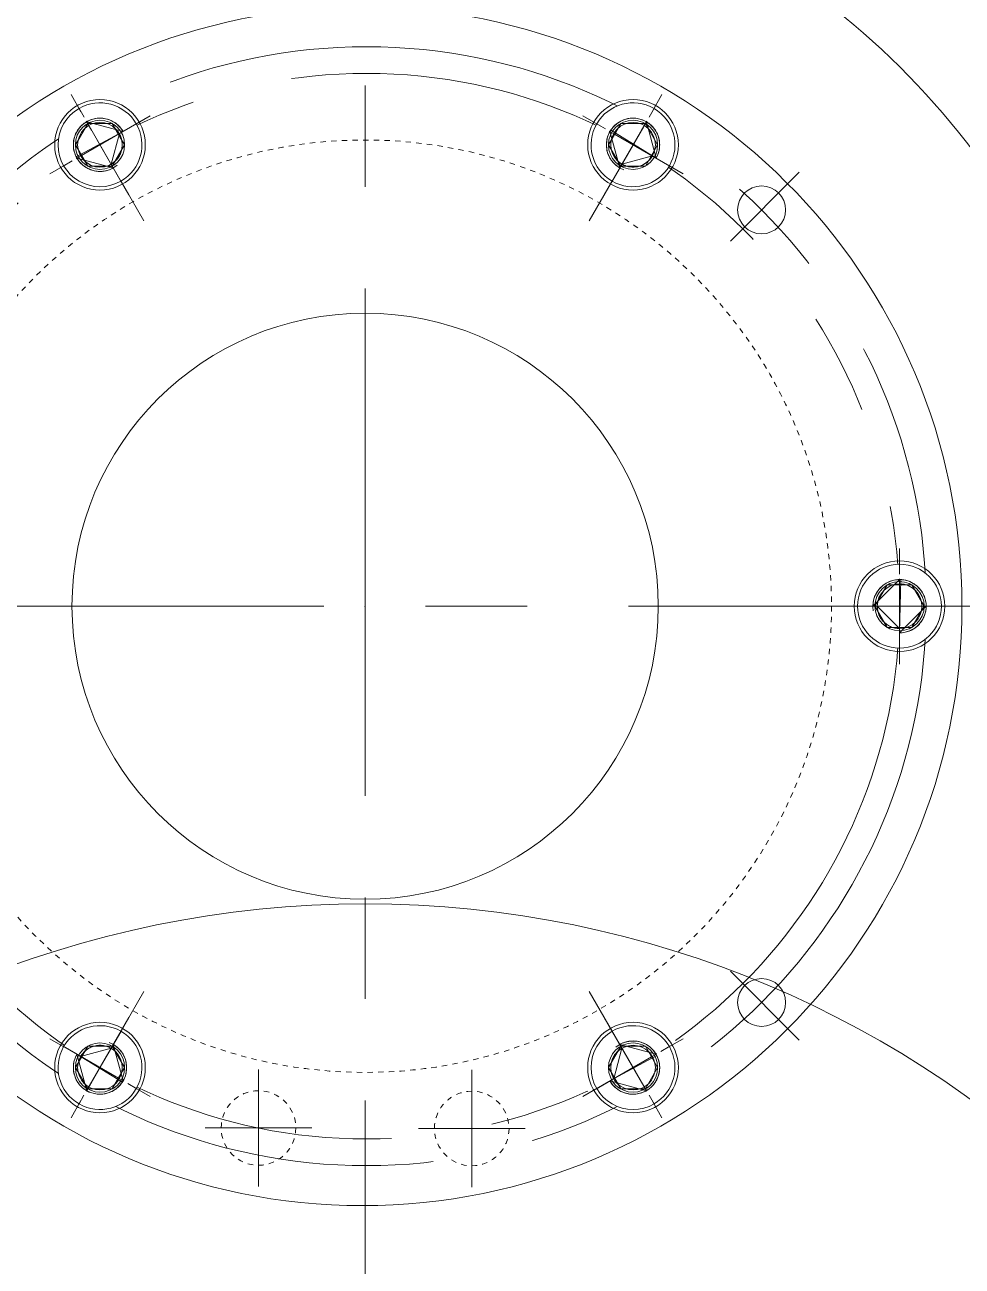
# Model space of a CAD drawing. Header units: inches. Extents: x 0 to 26418, y 0 to 20128.
# Drawn here: x 3938.9 to 4114.7, y 15601.3 to 15834.3 of the extents above; entities that cross this region are included whole.
import ezdxf

# ---------------------------------------------------------------- set-up
doc = ezdxf.new("R2010")
doc.units = ezdxf.units.IN
doc.header["$MEASUREMENT"] = 0
doc.set_wipeout_variables(frame=1)
for name, pattern in [('ACAD_ISO02W100', [15, 12, -3]), ('CENTER', [50.8, 31.75, -6.35, 6.35, -6.35]), ('点画线', [18, 12, -2, 2, -2]), ('虚线', [2, 1, -1])]:
    doc.linetypes.add(name, pattern=pattern)
for name, color, linetype, lineweight in [('CAXA1', 5, 'CENTER', 5), ('EB0', 7, 'Continuous', 5), ('中心线层', 5, 'CENTER', 5), ('细实线层', 7, 'Continuous', 5), ('虚线层', 6, 'ACAD_ISO02W100', 5)]:
    doc.layers.add(name, color=color, linetype=linetype, lineweight=lineweight)

msp = doc.modelspace()

# ---------------------------------------------------------------- linework, layer by layer
at = {"color": 7, "lineweight": 5}
for centre, radius in [((4077.11, 15799.6), 4.5), ((4002.73, 15725.22), 55), ((4077.11, 15650.84), 4.5)]:
    msp.add_circle(centre, radius, dxfattribs=at)
for centre, radius, start, end in [((4002.73, 15725.22), 160, 31.3333, 148.6688), ((4002.73, 15475.22), 290, 148.6687, 31.3333)]:
    msp.add_arc(centre, radius, start, end, dxfattribs=at)
at = {"layer": 'CAXA1', "linetype": 'CENTER', "lineweight": 5, "ltscale": 3}
for p, q in [((4002.73, 16242.05), (4002.73, 15096.41)), ((3961.24, 15797.53), (3949.74, 15817.45)), ((3961.24, 15797.53), (3949.74, 15817.45)), ((4044.74, 15797.53), (4056.24, 15817.45)), ((4044.74, 15797.53), (4056.24, 15817.45)), ((4071.26, 15793.75), (4084.18, 15806.67)), ((4086.49, 15725.22), (4109.49, 15725.22)), ((4086.49, 15725.22), (4109.49, 15725.22)), ((4071.26, 15656.69), (4084.18, 15643.77)), ((3961.24, 15652.91), (3949.74, 15632.99)), ((3961.24, 15652.91), (3949.74, 15632.99)), ((4044.74, 15652.91), (4056.24, 15632.99)), ((4044.74, 15652.91), (4056.24, 15632.99)), ((3982.73, 15638.29), (3982.73, 15616.29)), ((4022.73, 15638.19), (4022.73, 15616.19)), ((3982.73, 15617.29), (3982.73, 15637.29)), ((4022.73, 15617.19), (4022.73, 15637.19)), ((3972.73, 15627.29), (3992.73, 15627.29)), ((4012.73, 15627.19), (4032.73, 15627.19))]:
    msp.add_line(p, q, dxfattribs=at)
for radius in [565, 105, 100]:
    msp.add_circle((4002.99, 15725.22), radius, dxfattribs=at)
for centre, radius, start, end in [((4002.73, 15725.22), 142.5, 29.0169, 150.3573), ((4002.73, 15475.22), 272.5, 148.6693, 31.3334)]:
    msp.add_arc(centre, radius, start, end, dxfattribs=at)
msp.add_point((4002.73, 15725.22), dxfattribs=at)
msp.add_point((4002.73, 15725.22), dxfattribs=at)
at = {"layer": '虚线层', "color": 7, "linetype": '虚线', "lineweight": 5}
for centre in [(3982.73, 15627.29), (4022.73, 15627.19)]:
    msp.add_circle(centre, 7, dxfattribs=at)

# ---------------------------------------------------------------- next in the draw order: wipeouts: each hides what was drawn before it
at = {"color": 7, "lineweight": 5}
for points in [[(3959.8, 15815.75), (3959.59, 15816.1), (3959.35, 15816.44), (3959.1, 15816.77), (3958.84, 15817.08), (3958.55, 15817.38), (3958.25, 15817.67), (3957.94, 15817.93), (3957.61, 15818.18), (3957.28, 15818.42), (3956.92, 15818.63), (3956.56, 15818.83), (3956.19, 15819.01), (3955.81, 15819.16), (3955.42, 15819.3), (3955.03, 15819.42), (3954.63, 15819.51), (3954.22, 15819.59), (3953.81, 15819.64), (3953.4, 15819.68), (3952.99, 15819.69), (3952.58, 15819.68), (3952.17, 15819.64), (3951.76, 15819.59), (3951.36, 15819.51), (3950.96, 15819.42), (3950.56, 15819.3), (3950.17, 15819.16), (3949.79, 15819.01), (3949.42, 15818.83), (3949.06, 15818.63), (3956.92, 15805.01), (3957.28, 15805.23), (3957.61, 15805.46), (3957.94, 15805.71), (3958.25, 15805.98), (3958.55, 15806.26), (3958.84, 15806.56), (3959.1, 15806.87), (3959.35, 15807.2), (3959.59, 15807.54), (3959.8, 15807.89), (3960, 15808.25), (3960.18, 15808.62), (3960.33, 15809), (3960.47, 15809.39), (3960.59, 15809.79), (3960.68, 15810.19), (3960.76, 15810.59), (3960.81, 15811), (3960.85, 15811.41), (3960.86, 15811.82), (3960.85, 15812.23), (3960.81, 15812.64), (3960.76, 15813.05), (3960.68, 15813.46), (3960.59, 15813.86), (3960.47, 15814.25), (3960.33, 15814.64), (3960.18, 15815.02), (3960, 15815.39), (3959.8, 15815.75), (3946.18, 15807.89), (3946.4, 15807.54), (3946.63, 15807.2), (3946.88, 15806.87), (3947.15, 15806.56), (3947.43, 15806.26), (3947.73, 15805.98), (3948.04, 15805.71), (3948.37, 15805.46), (3948.71, 15805.23), (3949.06, 15805.01), (3949.42, 15804.81), (3949.79, 15804.64), (3950.17, 15804.48), (3950.56, 15804.34), (3950.96, 15804.22), (3951.36, 15804.13), (3951.76, 15804.05), (3952.17, 15804), (3952.58, 15803.97), (3952.99, 15803.96), (3953.4, 15803.97), (3953.81, 15804), (3954.22, 15804.05), (3954.63, 15804.13), (3955.03, 15804.22), (3955.42, 15804.34), (3955.81, 15804.48), (3956.19, 15804.64), (3956.56, 15804.81), (3956.92, 15805.01), (3949.06, 15818.63), (3948.71, 15818.42), (3948.37, 15818.18), (3948.04, 15817.93), (3947.73, 15817.67), (3947.43, 15817.38), (3947.15, 15817.08), (3946.88, 15816.77), (3946.63, 15816.44), (3946.4, 15816.1), (3946.18, 15815.75), (3945.98, 15815.39), (3945.81, 15815.02), (3945.65, 15814.64), (3945.51, 15814.25), (3945.39, 15813.86), (3945.3, 15813.46), (3945.22, 15813.05), (3945.17, 15812.64), (3945.14, 15812.23), (3945.13, 15811.82), (3945.14, 15811.41), (3945.17, 15811), (3945.22, 15810.59), (3945.3, 15810.19), (3945.39, 15809.79), (3945.51, 15809.39), (3945.65, 15809), (3945.81, 15808.62), (3945.98, 15808.25)], [(4059.8, 15807.89), (4060, 15808.25), (4060.18, 15808.62), (4060.33, 15809), (4060.47, 15809.39), (4060.59, 15809.79), (4060.68, 15810.19), (4060.76, 15810.59), (4060.81, 15811), (4060.85, 15811.41), (4060.86, 15811.82), (4060.85, 15812.23), (4060.81, 15812.64), (4060.76, 15813.05), (4060.68, 15813.46), (4060.59, 15813.86), (4060.47, 15814.25), (4060.33, 15814.64), (4060.18, 15815.02), (4060, 15815.39), (4059.8, 15815.75), (4059.59, 15816.1), (4059.35, 15816.44), (4059.1, 15816.77), (4058.84, 15817.08), (4058.55, 15817.38), (4058.25, 15817.67), (4057.94, 15817.93), (4057.61, 15818.18), (4057.28, 15818.42), (4056.92, 15818.63), (4049.06, 15805.01), (4049.42, 15804.81), (4049.79, 15804.64), (4050.17, 15804.48), (4050.56, 15804.34), (4050.96, 15804.22), (4051.36, 15804.13), (4051.76, 15804.05), (4052.17, 15804), (4052.58, 15803.97), (4052.99, 15803.96), (4053.4, 15803.97), (4053.81, 15804), (4054.22, 15804.05), (4054.63, 15804.13), (4055.03, 15804.22), (4055.42, 15804.34), (4055.81, 15804.48), (4056.19, 15804.64), (4056.56, 15804.81), (4056.92, 15805.01), (4057.28, 15805.23), (4057.61, 15805.46), (4057.94, 15805.71), (4058.25, 15805.98), (4058.55, 15806.26), (4058.84, 15806.56), (4059.1, 15806.87), (4059.35, 15807.2), (4059.59, 15807.54), (4059.8, 15807.89), (4046.18, 15815.75), (4045.98, 15815.39), (4045.81, 15815.02), (4045.65, 15814.64), (4045.51, 15814.25), (4045.39, 15813.86), (4045.3, 15813.46), (4045.22, 15813.05), (4045.17, 15812.64), (4045.14, 15812.23), (4045.13, 15811.82), (4045.14, 15811.41), (4045.17, 15811), (4045.22, 15810.59), (4045.3, 15810.19), (4045.39, 15809.79), (4045.51, 15809.39), (4045.65, 15809), (4045.81, 15808.62), (4045.98, 15808.25), (4046.18, 15807.89), (4046.4, 15807.54), (4046.63, 15807.2), (4046.88, 15806.87), (4047.15, 15806.56), (4047.43, 15806.26), (4047.73, 15805.98), (4048.04, 15805.71), (4048.37, 15805.46), (4048.71, 15805.23), (4049.06, 15805.01), (4056.92, 15818.63), (4056.56, 15818.83), (4056.19, 15819.01), (4055.81, 15819.16), (4055.42, 15819.3), (4055.03, 15819.42), (4054.63, 15819.51), (4054.22, 15819.59), (4053.81, 15819.64), (4053.4, 15819.68), (4052.99, 15819.69), (4052.58, 15819.68), (4052.17, 15819.64), (4051.76, 15819.59), (4051.36, 15819.51), (4050.96, 15819.42), (4050.56, 15819.3), (4050.17, 15819.16), (4049.79, 15819.01), (4049.42, 15818.83), (4049.06, 15818.63), (4048.71, 15818.42), (4048.37, 15818.18), (4048.04, 15817.93), (4047.73, 15817.67), (4047.43, 15817.38), (4047.15, 15817.08), (4046.88, 15816.77), (4046.63, 15816.44), (4046.4, 15816.1)], [(4102.99, 15717.35), (4103.4, 15717.36), (4103.81, 15717.4), (4104.22, 15717.45), (4104.63, 15717.53), (4105.03, 15717.62), (4105.42, 15717.74), (4105.81, 15717.88), (4106.19, 15718.03), (4106.56, 15718.21), (4106.92, 15718.41), (4107.28, 15718.62), (4107.61, 15718.86), (4107.94, 15719.11), (4108.25, 15719.37), (4108.55, 15719.66), (4108.84, 15719.96), (4109.1, 15720.27), (4109.35, 15720.6), (4109.59, 15720.94), (4109.8, 15721.29), (4110, 15721.65), (4110.18, 15722.02), (4110.33, 15722.4), (4110.47, 15722.79), (4110.59, 15723.18), (4110.68, 15723.58), (4110.76, 15723.99), (4110.81, 15724.4), (4110.85, 15724.81), (4110.86, 15725.22), (4095.13, 15725.22), (4095.14, 15724.81), (4095.17, 15724.4), (4095.22, 15723.99), (4095.3, 15723.58), (4095.39, 15723.18), (4095.51, 15722.79), (4095.65, 15722.4), (4095.81, 15722.02), (4095.98, 15721.65), (4096.18, 15721.29), (4096.4, 15720.94), (4096.63, 15720.6), (4096.88, 15720.27), (4097.15, 15719.96), (4097.43, 15719.66), (4097.73, 15719.37), (4098.04, 15719.11), (4098.37, 15718.86), (4098.71, 15718.62), (4099.06, 15718.41), (4099.42, 15718.21), (4099.79, 15718.03), (4100.17, 15717.88), (4100.56, 15717.74), (4100.96, 15717.62), (4101.36, 15717.53), (4101.76, 15717.45), (4102.17, 15717.4), (4102.58, 15717.36), (4102.99, 15717.35), (4102.99, 15733.08), (4102.58, 15733.07), (4102.17, 15733.04), (4101.76, 15732.99), (4101.36, 15732.91), (4100.96, 15732.82), (4100.56, 15732.7), (4100.17, 15732.56), (4099.79, 15732.4), (4099.42, 15732.23), (4099.06, 15732.03), (4098.71, 15731.81), (4098.37, 15731.58), (4098.04, 15731.33), (4097.73, 15731.06), (4097.43, 15730.78), (4097.15, 15730.48), (4096.88, 15730.17), (4096.63, 15729.84), (4096.4, 15729.5), (4096.18, 15729.15), (4095.98, 15728.79), (4095.81, 15728.42), (4095.65, 15728.04), (4095.51, 15727.65), (4095.39, 15727.25), (4095.3, 15726.85), (4095.22, 15726.45), (4095.17, 15726.04), (4095.14, 15725.63), (4095.13, 15725.22), (4110.86, 15725.22), (4110.85, 15725.63), (4110.81, 15726.04), (4110.76, 15726.45), (4110.68, 15726.85), (4110.59, 15727.25), (4110.47, 15727.65), (4110.33, 15728.04), (4110.18, 15728.42), (4110, 15728.79), (4109.8, 15729.15), (4109.59, 15729.5), (4109.35, 15729.84), (4109.1, 15730.17), (4108.84, 15730.48), (4108.55, 15730.78), (4108.25, 15731.06), (4107.94, 15731.33), (4107.61, 15731.58), (4107.28, 15731.81), (4106.92, 15732.03), (4106.56, 15732.23), (4106.19, 15732.4), (4105.81, 15732.56), (4105.42, 15732.7), (4105.03, 15732.82), (4104.63, 15732.91), (4104.22, 15732.99), (4103.81, 15733.04), (4103.4, 15733.07)], [(3946.18, 15642.55), (3945.98, 15642.19), (3945.81, 15641.82), (3945.65, 15641.43), (3945.51, 15641.05), (3945.39, 15640.65), (3945.3, 15640.25), (3945.22, 15639.85), (3945.17, 15639.44), (3945.14, 15639.03), (3945.13, 15638.62), (3945.14, 15638.2), (3945.17, 15637.79), (3945.22, 15637.39), (3945.3, 15636.98), (3945.39, 15636.58), (3945.51, 15636.19), (3945.65, 15635.8), (3945.81, 15635.42), (3945.98, 15635.05), (3946.18, 15634.68), (3946.4, 15634.33), (3946.63, 15633.99), (3946.88, 15633.67), (3947.15, 15633.35), (3947.43, 15633.05), (3947.73, 15632.77), (3948.04, 15632.5), (3948.37, 15632.25), (3948.71, 15632.02), (3949.06, 15631.8), (3956.92, 15645.43), (3956.56, 15645.62), (3956.19, 15645.8), (3955.81, 15645.96), (3955.42, 15646.1), (3955.03, 15646.21), (3954.63, 15646.31), (3954.22, 15646.38), (3953.81, 15646.44), (3953.4, 15646.47), (3952.99, 15646.48), (3952.58, 15646.47), (3952.17, 15646.44), (3951.76, 15646.38), (3951.36, 15646.31), (3950.96, 15646.21), (3950.56, 15646.1), (3950.17, 15645.96), (3949.79, 15645.8), (3949.42, 15645.62), (3949.06, 15645.43), (3948.71, 15645.21), (3948.37, 15644.98), (3948.04, 15644.73), (3947.73, 15644.46), (3947.43, 15644.18), (3947.15, 15643.88), (3946.88, 15643.57), (3946.63, 15643.24), (3946.4, 15642.9), (3946.18, 15642.55), (3959.8, 15634.68), (3960, 15635.05), (3960.18, 15635.42), (3960.33, 15635.8), (3960.47, 15636.19), (3960.59, 15636.58), (3960.68, 15636.98), (3960.76, 15637.39), (3960.81, 15637.79), (3960.85, 15638.2), (3960.86, 15638.62), (3960.85, 15639.03), (3960.81, 15639.44), (3960.76, 15639.85), (3960.68, 15640.25), (3960.59, 15640.65), (3960.47, 15641.05), (3960.33, 15641.43), (3960.18, 15641.82), (3960, 15642.19), (3959.8, 15642.55), (3959.59, 15642.9), (3959.35, 15643.24), (3959.1, 15643.57), (3958.84, 15643.88), (3958.55, 15644.18), (3958.25, 15644.46), (3957.94, 15644.73), (3957.61, 15644.98), (3957.28, 15645.21), (3956.92, 15645.43), (3949.06, 15631.8), (3949.42, 15631.61), (3949.79, 15631.43), (3950.17, 15631.27), (3950.56, 15631.14), (3950.96, 15631.02), (3951.36, 15630.92), (3951.76, 15630.85), (3952.17, 15630.79), (3952.58, 15630.76), (3952.99, 15630.75), (3953.4, 15630.76), (3953.81, 15630.79), (3954.22, 15630.85), (3954.63, 15630.92), (3955.03, 15631.02), (3955.42, 15631.14), (3955.81, 15631.27), (3956.19, 15631.43), (3956.56, 15631.61), (3956.92, 15631.8), (3957.28, 15632.02), (3957.61, 15632.25), (3957.94, 15632.5), (3958.25, 15632.77), (3958.55, 15633.05), (3958.84, 15633.35), (3959.1, 15633.67), (3959.35, 15633.99), (3959.59, 15634.33)], [(4046.18, 15634.68), (4046.4, 15634.33), (4046.63, 15633.99), (4046.88, 15633.67), (4047.15, 15633.35), (4047.43, 15633.05), (4047.73, 15632.77), (4048.04, 15632.5), (4048.37, 15632.25), (4048.71, 15632.02), (4049.06, 15631.8), (4049.42, 15631.61), (4049.79, 15631.43), (4050.17, 15631.27), (4050.56, 15631.14), (4050.96, 15631.02), (4051.36, 15630.92), (4051.76, 15630.85), (4052.17, 15630.79), (4052.58, 15630.76), (4052.99, 15630.75), (4053.4, 15630.76), (4053.81, 15630.79), (4054.22, 15630.85), (4054.63, 15630.92), (4055.03, 15631.02), (4055.42, 15631.14), (4055.81, 15631.27), (4056.19, 15631.43), (4056.56, 15631.61), (4056.92, 15631.8), (4049.06, 15645.43), (4048.71, 15645.21), (4048.37, 15644.98), (4048.04, 15644.73), (4047.73, 15644.46), (4047.43, 15644.18), (4047.15, 15643.88), (4046.88, 15643.57), (4046.63, 15643.24), (4046.4, 15642.9), (4046.18, 15642.55), (4045.98, 15642.19), (4045.81, 15641.82), (4045.65, 15641.43), (4045.51, 15641.05), (4045.39, 15640.65), (4045.3, 15640.25), (4045.22, 15639.85), (4045.17, 15639.44), (4045.14, 15639.03), (4045.13, 15638.62), (4045.14, 15638.2), (4045.17, 15637.79), (4045.22, 15637.39), (4045.3, 15636.98), (4045.39, 15636.58), (4045.51, 15636.19), (4045.65, 15635.8), (4045.81, 15635.42), (4045.98, 15635.05), (4046.18, 15634.68), (4059.8, 15642.55), (4059.59, 15642.9), (4059.35, 15643.24), (4059.1, 15643.57), (4058.84, 15643.88), (4058.55, 15644.18), (4058.25, 15644.46), (4057.94, 15644.73), (4057.61, 15644.98), (4057.28, 15645.21), (4056.92, 15645.43), (4056.56, 15645.62), (4056.19, 15645.8), (4055.81, 15645.96), (4055.42, 15646.1), (4055.03, 15646.21), (4054.63, 15646.31), (4054.22, 15646.38), (4053.81, 15646.44), (4053.4, 15646.47), (4052.99, 15646.48), (4052.58, 15646.47), (4052.17, 15646.44), (4051.76, 15646.38), (4051.36, 15646.31), (4050.96, 15646.21), (4050.56, 15646.1), (4050.17, 15645.96), (4049.79, 15645.8), (4049.42, 15645.62), (4049.06, 15645.43), (4056.92, 15631.8), (4057.28, 15632.02), (4057.61, 15632.25), (4057.94, 15632.5), (4058.25, 15632.77), (4058.55, 15633.05), (4058.84, 15633.35), (4059.1, 15633.67), (4059.35, 15633.99), (4059.59, 15634.33), (4059.8, 15634.68), (4060, 15635.05), (4060.18, 15635.42), (4060.33, 15635.8), (4060.47, 15636.19), (4060.59, 15636.58), (4060.68, 15636.98), (4060.76, 15637.39), (4060.81, 15637.79), (4060.85, 15638.2), (4060.86, 15638.62), (4060.85, 15639.03), (4060.81, 15639.44), (4060.76, 15639.85), (4060.68, 15640.25), (4060.59, 15640.65), (4060.47, 15641.05), (4060.33, 15641.43), (4060.18, 15641.82), (4060, 15642.19)]]:
    msp.add_wipeout(points, dxfattribs=at)

# ---------------------------------------------------------------- next in the draw order: linework, layer by layer
for p, q in [((3949.46, 15815.36), (3949.28, 15815.17)), ((3949.65, 15815.54), (3949.46, 15815.36)), ((3949.85, 15815.71), (3949.65, 15815.54)), ((3950.05, 15815.87), (3949.85, 15815.71)), ((3950.27, 15816.01), (3950.05, 15815.87)), ((3950.49, 15816.15), (3950.27, 15816.01)), ((3950.72, 15816.28), (3950.49, 15816.15)), ((3950.49, 15816.15), (3957.32, 15814.32)), ((3955.49, 15807.49), (3950.49, 15816.15)), ((3950.96, 15816.39), (3950.72, 15816.28)), ((3951.2, 15816.49), (3950.96, 15816.39)), ((3951.45, 15816.58), (3951.2, 15816.49)), ((3951.7, 15816.65), (3951.45, 15816.58)), ((3951.95, 15816.71), (3951.7, 15816.65)), ((3952.21, 15816.76), (3951.95, 15816.71)), ((3952.47, 15816.79), (3952.21, 15816.76)), ((3952.73, 15816.81), (3952.47, 15816.79)), ((3952.99, 15816.82), (3952.73, 15816.81)), ((3953.25, 15816.81), (3952.99, 15816.82)), ((3953.51, 15816.79), (3953.25, 15816.81)), ((3953.77, 15816.76), (3953.51, 15816.79)), ((3954.03, 15816.71), (3953.77, 15816.76)), ((3954.29, 15816.65), (3954.03, 15816.71)), ((3954.54, 15816.58), (3954.29, 15816.65)), ((3954.78, 15816.49), (3954.54, 15816.58)), ((3955.03, 15816.39), (3954.78, 15816.49)), ((3955.26, 15816.28), (3955.03, 15816.39)), ((3955.49, 15816.15), (3955.26, 15816.28)), ((3955.71, 15816.01), (3955.49, 15816.15)), ((3955.93, 15815.87), (3955.71, 15816.01)), ((3956.14, 15815.71), (3955.93, 15815.87)), ((3956.34, 15815.54), (3956.14, 15815.71)), ((3956.53, 15815.36), (3956.34, 15815.54)), ((3956.71, 15815.17), (3956.53, 15815.36)), ((4049.46, 15815.36), (4049.28, 15815.17)), ((4049.65, 15815.54), (4049.46, 15815.36)), ((4049.85, 15815.71), (4049.65, 15815.54)), ((4050.05, 15815.87), (4049.85, 15815.71)), ((4050.27, 15816.01), (4050.05, 15815.87)), ((4050.49, 15816.15), (4050.27, 15816.01)), ((4050.72, 15816.28), (4050.49, 15816.15)), ((4050.49, 15807.49), (4055.49, 15816.15)), ((4050.96, 15816.39), (4050.72, 15816.28)), ((4051.2, 15816.49), (4050.96, 15816.39)), ((4051.45, 15816.58), (4051.2, 15816.49)), ((4051.7, 15816.65), (4051.45, 15816.58)), ((4051.95, 15816.71), (4051.7, 15816.65)), ((4052.21, 15816.76), (4051.95, 15816.71)), ((4052.47, 15816.79), (4052.21, 15816.76)), ((4052.73, 15816.81), (4052.47, 15816.79)), ((4052.99, 15816.82), (4052.73, 15816.81)), ((4053.25, 15816.81), (4052.99, 15816.82)), ((4053.51, 15816.79), (4053.25, 15816.81)), ((4053.77, 15816.76), (4053.51, 15816.79)), ((4054.03, 15816.71), (4053.77, 15816.76)), ((4054.29, 15816.65), (4054.03, 15816.71)), ((4054.54, 15816.58), (4054.29, 15816.65)), ((4054.78, 15816.49), (4054.54, 15816.58)), ((4055.03, 15816.39), (4054.78, 15816.49)), ((4055.26, 15816.28), (4055.03, 15816.39)), ((4055.49, 15816.15), (4055.26, 15816.28)), ((4055.71, 15816.01), (4055.49, 15816.15)), ((4055.49, 15816.15), (4057.32, 15809.32)), ((4055.93, 15815.87), (4055.71, 15816.01)), ((4056.14, 15815.71), (4055.93, 15815.87)), ((4056.34, 15815.54), (4056.14, 15815.71)), ((4056.53, 15815.36), (4056.34, 15815.54)), ((4056.71, 15815.17), (4056.53, 15815.36)), ((3948.1, 15812.86), (3948.05, 15812.6)), ((3948.16, 15813.12), (3948.1, 15812.86)), ((3948.24, 15813.37), (3948.16, 15813.12)), ((3948.32, 15813.61), (3948.24, 15813.37)), ((3948.42, 15813.86), (3948.32, 15813.61)), ((3948.54, 15814.09), (3948.42, 15813.86)), ((3948.66, 15814.32), (3948.54, 15814.09)), ((3948.54, 15809.55), (3957.32, 15814.32)), ((3948.8, 15814.54), (3948.66, 15814.32)), ((3948.95, 15814.76), (3948.8, 15814.54)), ((3949.11, 15814.97), (3948.95, 15814.76)), ((3949.28, 15815.17), (3949.11, 15814.97)), ((3956.62, 15813.92), (3955.09, 15808.19)), ((3956.62, 15813.92), (3955.09, 15808.19)), ((3957.32, 15814.32), (3956.62, 15813.92)), ((3956.72, 15813.72), (3956.62, 15813.92)), ((3956.88, 15814.97), (3956.71, 15815.17)), ((3956.82, 15813.52), (3956.72, 15813.72)), ((3956.9, 15813.32), (3956.82, 15813.52)), ((3957.04, 15814.76), (3956.88, 15814.97)), ((3956.97, 15813.12), (3956.9, 15813.32)), ((3957.04, 15812.91), (3956.97, 15813.12)), ((3957.19, 15814.54), (3957.04, 15814.76)), ((3957.09, 15812.69), (3957.04, 15812.91)), ((3957.32, 15814.32), (3957.19, 15814.54)), ((4048.1, 15812.86), (4048.05, 15812.6)), ((4048.16, 15813.12), (4048.1, 15812.86)), ((4048.24, 15813.37), (4048.16, 15813.12)), ((4048.32, 15813.61), (4048.24, 15813.37)), ((4048.42, 15813.86), (4048.32, 15813.61)), ((4048.54, 15814.09), (4048.42, 15813.86)), ((4048.66, 15814.32), (4048.54, 15814.09)), ((4050.49, 15807.49), (4048.66, 15814.32)), ((4048.95, 15814.76), (4048.8, 15814.54)), ((4048.8, 15814.54), (4057.32, 15809.32)), ((4049.11, 15814.97), (4048.95, 15814.76)), ((4049.28, 15815.17), (4049.11, 15814.97)), ((4056.88, 15814.97), (4056.71, 15815.17)), ((4057.04, 15814.76), (4056.88, 15814.97)), ((4057.19, 15814.54), (4057.04, 15814.76)), ((4057.32, 15814.32), (4057.19, 15814.54)), ((4057.45, 15814.09), (4057.32, 15814.32)), ((4057.56, 15813.86), (4057.45, 15814.09)), ((4057.66, 15813.61), (4057.56, 15813.86)), ((4057.75, 15813.37), (4057.66, 15813.61)), ((4057.82, 15813.12), (4057.75, 15813.37)), ((4057.88, 15812.86), (4057.82, 15813.12)), ((4057.93, 15812.6), (4057.88, 15812.86)), ((3948, 15812.08), (3947.99, 15811.82)), ((3947.99, 15811.82), (3948, 15811.56)), ((3948.02, 15812.34), (3948, 15812.08)), ((3948, 15811.56), (3948.02, 15811.3)), ((3948.05, 15812.6), (3948.02, 15812.34)), ((3948.02, 15811.3), (3948.05, 15811.04)), ((3948.05, 15811.04), (3948.1, 15810.78)), ((3948.1, 15810.78), (3948.16, 15810.53)), ((3956.97, 15810.53), (3957.04, 15810.74)), ((3957.04, 15810.74), (3957.09, 15810.95)), ((3957.13, 15812.48), (3957.09, 15812.69)), ((3957.09, 15810.95), (3957.13, 15811.17)), ((3957.16, 15812.26), (3957.13, 15812.48)), ((3957.13, 15811.17), (3957.16, 15811.38)), ((3957.17, 15812.04), (3957.16, 15812.26)), ((3957.16, 15811.38), (3957.17, 15811.6)), ((3957.18, 15811.82), (3957.17, 15812.04)), ((3957.17, 15811.6), (3957.18, 15811.82)), ((4048, 15812.08), (4047.99, 15811.82)), ((4047.99, 15811.82), (4048, 15811.56)), ((4048.02, 15812.34), (4048, 15812.08)), ((4048, 15811.56), (4048.02, 15811.3)), ((4048.05, 15812.6), (4048.02, 15812.34)), ((4048.02, 15811.3), (4048.05, 15811.04)), ((4048.05, 15811.04), (4048.1, 15810.78)), ((4048.1, 15810.78), (4048.16, 15810.53)), ((4057.82, 15810.53), (4057.88, 15810.78)), ((4057.88, 15810.78), (4057.93, 15811.04)), ((4057.96, 15812.34), (4057.93, 15812.6)), ((4057.93, 15811.04), (4057.96, 15811.3)), ((4057.98, 15812.08), (4057.96, 15812.34)), ((4057.96, 15811.3), (4057.98, 15811.56)), ((4057.99, 15811.82), (4057.98, 15812.08)), ((4057.98, 15811.56), (4057.99, 15811.82)), ((3948.16, 15810.53), (3948.24, 15810.28)), ((3948.24, 15810.28), (3948.32, 15810.03)), ((3948.32, 15810.03), (3948.42, 15809.79)), ((3948.42, 15809.79), (3948.54, 15809.55)), ((3955.49, 15807.49), (3948.66, 15809.32)), ((3948.66, 15809.32), (3948.8, 15809.1)), ((3948.8, 15809.1), (3948.95, 15808.88)), ((3948.95, 15808.88), (3949.11, 15808.67)), ((3949.11, 15808.67), (3949.28, 15808.48)), ((3949.28, 15808.48), (3949.46, 15808.29)), ((3949.46, 15808.29), (3949.65, 15808.11)), ((3955.09, 15808.19), (3955.27, 15808.31)), ((3955.27, 15808.31), (3955.45, 15808.43)), ((3955.45, 15808.43), (3955.63, 15808.57)), ((3955.63, 15808.57), (3955.79, 15808.71)), ((3955.79, 15808.71), (3955.95, 15808.86)), ((3955.95, 15808.86), (3956.1, 15809.02)), ((3956.1, 15809.02), (3956.25, 15809.19)), ((3956.25, 15809.19), (3956.38, 15809.36)), ((3956.38, 15809.36), (3956.5, 15809.54)), ((3956.5, 15809.54), (3956.62, 15809.73)), ((3956.62, 15809.73), (3956.72, 15809.92)), ((3956.72, 15809.92), (3956.82, 15810.12)), ((3956.82, 15810.12), (3956.9, 15810.32)), ((3956.9, 15810.32), (3956.97, 15810.53)), ((4048.16, 15810.53), (4048.24, 15810.28)), ((4048.24, 15810.28), (4048.32, 15810.03)), ((4048.32, 15810.03), (4048.42, 15809.79)), ((4048.42, 15809.79), (4048.54, 15809.55)), ((4048.54, 15809.55), (4048.66, 15809.32)), ((4048.66, 15809.32), (4048.8, 15809.1)), ((4048.8, 15809.1), (4048.95, 15808.88)), ((4048.95, 15808.88), (4049.11, 15808.67)), ((4049.11, 15808.67), (4049.28, 15808.48)), ((4049.28, 15808.48), (4049.46, 15808.29)), ((4049.46, 15808.29), (4049.65, 15808.11)), ((4056.62, 15809.73), (4050.9, 15808.19)), ((4056.62, 15809.73), (4050.9, 15808.19)), ((4055.09, 15808.19), (4055.27, 15808.31)), ((4055.27, 15808.31), (4055.45, 15808.43)), ((4055.45, 15808.43), (4055.63, 15808.57)), ((4055.63, 15808.57), (4055.79, 15808.71)), ((4055.79, 15808.71), (4055.95, 15808.86)), ((4055.95, 15808.86), (4056.1, 15809.02)), ((4056.1, 15809.02), (4056.25, 15809.19)), ((4056.25, 15809.19), (4056.38, 15809.36)), ((4056.38, 15809.36), (4056.5, 15809.54)), ((4056.5, 15809.54), (4056.62, 15809.73)), ((4057.32, 15809.32), (4056.62, 15809.73)), ((4057.32, 15809.32), (4057.45, 15809.55)), ((4057.45, 15809.55), (4057.56, 15809.79)), ((4057.56, 15809.79), (4057.66, 15810.03)), ((4057.66, 15810.03), (4057.75, 15810.28)), ((4057.75, 15810.28), (4057.82, 15810.53)), ((3949.65, 15808.11), (3949.85, 15807.94)), ((3949.85, 15807.94), (3950.05, 15807.78)), ((3950.05, 15807.78), (3950.27, 15807.63)), ((3950.27, 15807.63), (3950.49, 15807.49)), ((3950.49, 15807.49), (3950.72, 15807.37)), ((3950.72, 15807.37), (3950.96, 15807.25)), ((3950.96, 15807.25), (3951.2, 15807.15)), ((3951.2, 15807.15), (3951.45, 15807.07)), ((3951.45, 15807.07), (3951.7, 15806.99)), ((3951.7, 15806.99), (3951.95, 15806.93)), ((3951.95, 15806.93), (3952.21, 15806.88)), ((3952.21, 15806.88), (3952.47, 15806.85)), ((3952.47, 15806.85), (3952.73, 15806.83)), ((3952.73, 15806.83), (3952.99, 15806.82)), ((3952.99, 15806.82), (3953.25, 15806.83)), ((3953.25, 15806.83), (3953.51, 15806.85)), ((3953.51, 15806.85), (3953.77, 15806.88)), ((3953.77, 15806.88), (3954.03, 15806.93)), ((3954.03, 15806.93), (3954.29, 15806.99)), ((3954.29, 15806.99), (3954.54, 15807.07)), ((3954.54, 15807.07), (3954.78, 15807.15)), ((3954.78, 15807.15), (3955.03, 15807.25)), ((3955.03, 15807.25), (3955.26, 15807.37)), ((3955.09, 15808.19), (3955.49, 15807.49)), ((3955.26, 15807.37), (3955.49, 15807.49)), ((4049.65, 15808.11), (4049.85, 15807.94)), ((4049.85, 15807.94), (4050.05, 15807.78)), ((4050.05, 15807.78), (4050.27, 15807.63)), ((4050.27, 15807.63), (4050.49, 15807.49)), ((4050.9, 15808.19), (4050.49, 15807.49)), ((4050.9, 15808.19), (4051.09, 15808.09)), ((4051.09, 15808.09), (4051.29, 15808)), ((4051.29, 15808), (4051.49, 15807.91)), ((4051.49, 15807.91), (4051.7, 15807.84)), ((4051.7, 15807.84), (4051.91, 15807.78)), ((4051.91, 15807.78), (4052.12, 15807.72)), ((4052.12, 15807.72), (4052.34, 15807.68)), ((4052.34, 15807.68), (4052.55, 15807.66)), ((4052.55, 15807.66), (4052.77, 15807.64)), ((4052.77, 15807.64), (4052.99, 15807.63)), ((4052.99, 15807.63), (4053.21, 15807.64)), ((4053.21, 15807.64), (4053.43, 15807.66)), ((4053.43, 15807.66), (4053.65, 15807.68)), ((4053.65, 15807.68), (4053.86, 15807.72)), ((4053.86, 15807.72), (4054.08, 15807.78)), ((4054.08, 15807.78), (4054.29, 15807.84)), ((4054.29, 15807.84), (4054.49, 15807.91)), ((4054.49, 15807.91), (4054.7, 15808)), ((4054.7, 15808), (4054.89, 15808.09)), ((4054.89, 15808.09), (4055.09, 15808.19)), ((4097.99, 15725.22), (4102.99, 15730.22)), ((4099.85, 15729.1), (4099.65, 15728.93)), ((4100.05, 15729.26), (4099.85, 15729.1)), ((4100.27, 15729.41), (4100.05, 15729.26)), ((4100.49, 15729.55), (4100.27, 15729.41)), ((4100.72, 15729.67), (4100.49, 15729.55)), ((4100.96, 15729.79), (4100.72, 15729.67)), ((4101.2, 15729.89), (4100.96, 15729.79)), ((4101.45, 15729.97), (4101.2, 15729.89)), ((4101.7, 15730.05), (4101.45, 15729.97)), ((4101.95, 15730.11), (4101.7, 15730.05)), ((4102.21, 15730.16), (4101.95, 15730.11)), ((4102.47, 15730.19), (4102.21, 15730.16)), ((4102.73, 15730.21), (4102.47, 15730.19)), ((4102.99, 15730.22), (4102.73, 15730.21)), ((4103.25, 15730.21), (4102.99, 15720.22)), ((4103.51, 15730.19), (4103.25, 15730.21)), ((4103.77, 15730.16), (4103.51, 15730.19)), ((4104.03, 15730.11), (4103.77, 15730.16)), ((4104.29, 15730.05), (4104.03, 15730.11)), ((4104.54, 15729.97), (4104.29, 15730.05)), ((4104.78, 15729.89), (4104.54, 15729.97)), ((4105.03, 15729.79), (4104.78, 15729.89)), ((4105.26, 15729.67), (4105.03, 15729.79)), ((4105.49, 15729.55), (4105.26, 15729.67)), ((4105.71, 15729.41), (4105.49, 15729.55)), ((4105.93, 15729.26), (4105.71, 15729.41)), ((4106.14, 15729.1), (4105.93, 15729.26)), ((4106.34, 15728.93), (4106.14, 15729.1)), ((4098.24, 15726.76), (4098.16, 15726.51)), ((4098.32, 15727.01), (4098.24, 15726.76)), ((4098.42, 15727.25), (4098.32, 15727.01)), ((4098.54, 15727.49), (4098.42, 15727.25)), ((4098.66, 15727.72), (4098.54, 15727.49)), ((4098.8, 15727.94), (4098.66, 15727.72)), ((4098.95, 15728.16), (4098.8, 15727.94)), ((4099.11, 15728.37), (4098.95, 15728.16)), ((4099.28, 15728.56), (4099.11, 15728.37)), ((4099.46, 15728.75), (4099.28, 15728.56)), ((4099.65, 15728.93), (4099.46, 15728.75)), ((4106.53, 15728.75), (4106.34, 15728.93)), ((4106.71, 15728.56), (4106.53, 15728.75)), ((4106.88, 15728.37), (4106.71, 15728.56)), ((4107.04, 15728.16), (4106.88, 15728.37)), ((4107.19, 15727.94), (4107.04, 15728.16)), ((4107.32, 15727.72), (4107.19, 15727.94)), ((4107.45, 15727.49), (4107.32, 15727.72)), ((4107.56, 15727.25), (4107.45, 15727.49)), ((4107.66, 15727.01), (4107.56, 15727.25)), ((4107.75, 15726.76), (4107.66, 15727.01)), ((4107.82, 15726.51), (4107.75, 15726.76)), ((4098, 15725.48), (4097.99, 15725.22)), ((4098.8, 15725.22), (4097.99, 15725.22)), ((4097.99, 15725.22), (4107.99, 15725.22)), ((4098.02, 15725.74), (4098, 15725.48)), ((4098.05, 15726), (4098.02, 15725.74)), ((4098.1, 15726.26), (4098.05, 15726)), ((4098.16, 15726.51), (4098.1, 15726.26)), ((4102.99, 15721.03), (4098.8, 15725.22)), ((4098.8, 15725.22), (4098.81, 15725)), ((4102.99, 15721.03), (4098.8, 15725.22)), ((4098.81, 15725), (4098.83, 15724.78)), ((4098.83, 15724.78), (4098.86, 15724.56)), ((4098.86, 15724.56), (4098.9, 15724.35)), ((4098.9, 15724.35), (4098.95, 15724.13)), ((4107.99, 15725.22), (4102.99, 15720.22)), ((4107.88, 15726.26), (4107.82, 15726.51)), ((4107.93, 15726), (4107.88, 15726.26)), ((4107.88, 15724.18), (4107.93, 15724.44)), ((4107.96, 15725.74), (4107.93, 15726)), ((4107.93, 15724.44), (4107.96, 15724.7)), ((4107.98, 15725.48), (4107.96, 15725.74)), ((4107.96, 15724.7), (4107.98, 15724.96)), ((4107.99, 15725.22), (4107.98, 15725.48)), ((4107.98, 15724.96), (4107.99, 15725.22)), ((4098.95, 15724.13), (4099.01, 15723.92)), ((4099.01, 15723.92), (4099.08, 15723.72)), ((4099.08, 15723.72), (4099.17, 15723.52)), ((4099.17, 15723.52), (4099.26, 15723.32)), ((4099.26, 15723.32), (4099.36, 15723.12)), ((4099.36, 15723.12), (4099.48, 15722.94)), ((4099.48, 15722.94), (4099.6, 15722.76)), ((4099.6, 15722.76), (4099.74, 15722.58)), ((4099.74, 15722.58), (4099.88, 15722.42)), ((4099.88, 15722.42), (4100.03, 15722.26)), ((4100.03, 15722.26), (4100.19, 15722.11)), ((4100.19, 15722.11), (4100.36, 15721.96)), ((4106.71, 15721.87), (4106.88, 15722.07)), ((4106.88, 15722.07), (4107.04, 15722.28)), ((4107.04, 15722.28), (4107.19, 15722.5)), ((4107.19, 15722.5), (4107.32, 15722.72)), ((4107.32, 15722.72), (4107.45, 15722.95)), ((4107.45, 15722.95), (4107.56, 15723.19)), ((4107.56, 15723.19), (4107.66, 15723.43)), ((4107.66, 15723.43), (4107.75, 15723.67)), ((4107.75, 15723.67), (4107.82, 15723.92)), ((4107.82, 15723.92), (4107.88, 15724.18)), ((4100.36, 15721.96), (4100.53, 15721.83)), ((4100.53, 15721.83), (4100.71, 15721.71)), ((4100.71, 15721.71), (4100.9, 15721.59)), ((4100.9, 15721.59), (4101.09, 15721.49)), ((4101.09, 15721.49), (4101.29, 15721.39)), ((4101.29, 15721.39), (4101.49, 15721.31)), ((4101.49, 15721.31), (4101.7, 15721.24)), ((4101.7, 15721.24), (4101.91, 15721.17)), ((4101.91, 15721.17), (4102.12, 15721.12)), ((4102.12, 15721.12), (4102.34, 15721.08)), ((4102.34, 15721.08), (4102.55, 15721.05)), ((4102.55, 15721.05), (4102.77, 15721.04)), ((4102.77, 15721.04), (4102.99, 15721.03)), ((4102.99, 15720.22), (4102.99, 15721.03)), ((4102.99, 15720.22), (4103.25, 15720.23)), ((4103.25, 15720.23), (4103.51, 15720.25)), ((4103.51, 15720.25), (4103.77, 15720.28)), ((4103.77, 15720.28), (4104.03, 15720.33)), ((4104.03, 15720.33), (4104.29, 15720.39)), ((4104.29, 15720.39), (4104.54, 15720.46)), ((4104.54, 15720.46), (4104.78, 15720.55)), ((4104.78, 15720.55), (4105.03, 15720.65)), ((4105.03, 15720.65), (4105.26, 15720.76)), ((4105.26, 15720.76), (4105.49, 15720.89)), ((4105.49, 15720.89), (4105.71, 15721.03)), ((4105.71, 15721.03), (4105.93, 15721.17)), ((4105.93, 15721.17), (4106.14, 15721.33)), ((4106.14, 15721.33), (4106.34, 15721.5)), ((4106.34, 15721.5), (4106.53, 15721.68)), ((4106.53, 15721.68), (4106.71, 15721.87)), ((3955.49, 15642.95), (3950.49, 15634.29)), ((3952.55, 15642.78), (3952.34, 15642.75)), ((3952.77, 15642.8), (3952.55, 15642.78)), ((3952.99, 15642.8), (3952.77, 15642.8)), ((3953.21, 15642.8), (3952.99, 15642.8)), ((3953.43, 15642.78), (3953.21, 15642.8)), ((3953.65, 15642.75), (3953.43, 15642.78)), ((3955.09, 15642.24), (3955.49, 15642.95)), ((3955.49, 15642.95), (3957.32, 15636.12)), ((3955.71, 15642.81), (3955.49, 15642.95)), ((3955.93, 15642.66), (3955.71, 15642.81)), ((4050.72, 15643.07), (4050.49, 15642.95)), ((4050.9, 15642.24), (4050.49, 15642.95)), ((4050.49, 15642.95), (4057.32, 15641.12)), ((4050.49, 15642.95), (4055.49, 15634.29)), ((4050.96, 15643.18), (4050.72, 15643.07)), ((4051.2, 15643.28), (4050.96, 15643.18)), ((4051.45, 15643.37), (4051.2, 15643.28)), ((4051.7, 15643.45), (4051.45, 15643.37)), ((4051.95, 15643.51), (4051.7, 15643.45)), ((4052.21, 15643.55), (4051.95, 15643.51)), ((4052.47, 15643.59), (4052.21, 15643.55)), ((4052.73, 15643.61), (4052.47, 15643.59)), ((4052.99, 15643.62), (4052.73, 15643.61)), ((4053.25, 15643.61), (4052.99, 15643.62)), ((4053.51, 15643.59), (4053.25, 15643.61)), ((4053.77, 15643.55), (4053.51, 15643.59)), ((4054.03, 15643.51), (4053.77, 15643.55)), ((4054.29, 15643.45), (4054.03, 15643.51)), ((4054.54, 15643.37), (4054.29, 15643.45)), ((4054.78, 15643.28), (4054.54, 15643.37)), ((4055.03, 15643.18), (4054.78, 15643.28)), ((4055.26, 15643.07), (4055.03, 15643.18)), ((4055.49, 15642.95), (4055.26, 15643.07)), ((4055.71, 15642.81), (4055.49, 15642.95)), ((4055.93, 15642.66), (4055.71, 15642.81)), ((3948.42, 15640.65), (3948.32, 15640.41)), ((3948.54, 15640.89), (3948.42, 15640.65)), ((3948.66, 15641.12), (3948.54, 15640.89)), ((3950.49, 15634.29), (3948.66, 15641.12)), ((3948.66, 15641.12), (3949.36, 15640.71)), ((3957.19, 15635.89), (3948.66, 15641.12)), ((3949.36, 15640.71), (3955.09, 15642.24)), ((3949.36, 15640.71), (3955.09, 15642.24)), ((3949.48, 15640.9), (3949.36, 15640.71)), ((3949.6, 15641.08), (3949.48, 15640.9)), ((3949.74, 15641.25), (3949.6, 15641.08)), ((3949.88, 15641.42), (3949.74, 15641.25)), ((3950.03, 15641.58), (3949.88, 15641.42)), ((3950.19, 15641.73), (3950.03, 15641.58)), ((3950.36, 15641.87), (3950.19, 15641.73)), ((3950.53, 15642), (3950.36, 15641.87)), ((3950.71, 15642.13), (3950.53, 15642)), ((3950.9, 15642.24), (3950.71, 15642.13)), ((3951.09, 15642.35), (3950.9, 15642.24)), ((3951.29, 15642.44), (3951.09, 15642.35)), ((3951.49, 15642.53), (3951.29, 15642.44)), ((3951.7, 15642.6), (3951.49, 15642.53)), ((3951.91, 15642.66), (3951.7, 15642.6)), ((3952.12, 15642.71), (3951.91, 15642.66)), ((3952.34, 15642.75), (3952.12, 15642.71)), ((3953.86, 15642.71), (3953.65, 15642.75)), ((3954.08, 15642.66), (3953.86, 15642.71)), ((3954.29, 15642.6), (3954.08, 15642.66)), ((3954.49, 15642.53), (3954.29, 15642.6)), ((3954.7, 15642.44), (3954.49, 15642.53)), ((3954.89, 15642.35), (3954.7, 15642.44)), ((3955.09, 15642.24), (3954.89, 15642.35)), ((3956.14, 15642.5), (3955.93, 15642.66)), ((3956.34, 15642.33), (3956.14, 15642.5)), ((3956.53, 15642.15), (3956.34, 15642.33)), ((3956.71, 15641.96), (3956.53, 15642.15)), ((3956.88, 15641.76), (3956.71, 15641.96)), ((3957.04, 15641.56), (3956.88, 15641.76)), ((3957.19, 15641.34), (3957.04, 15641.56)), ((3957.32, 15641.12), (3957.19, 15641.34)), ((3957.45, 15640.89), (3957.32, 15641.12)), ((3957.56, 15640.65), (3957.45, 15640.89)), ((3957.66, 15640.41), (3957.56, 15640.65)), ((4057.45, 15640.89), (4048.66, 15636.12)), ((4049.26, 15640.52), (4049.17, 15640.32)), ((4049.36, 15640.71), (4049.26, 15640.52)), ((4049.36, 15636.52), (4050.9, 15642.24)), ((4049.36, 15636.52), (4050.9, 15642.24)), ((4049.48, 15640.9), (4049.36, 15640.71)), ((4049.6, 15641.08), (4049.48, 15640.9)), ((4049.74, 15641.25), (4049.6, 15641.08)), ((4049.88, 15641.42), (4049.74, 15641.25)), ((4050.03, 15641.58), (4049.88, 15641.42)), ((4050.19, 15641.73), (4050.03, 15641.58)), ((4050.36, 15641.87), (4050.19, 15641.73)), ((4050.53, 15642), (4050.36, 15641.87)), ((4050.71, 15642.13), (4050.53, 15642)), ((4050.9, 15642.24), (4050.71, 15642.13)), ((4056.14, 15642.5), (4055.93, 15642.66)), ((4056.34, 15642.33), (4056.14, 15642.5)), ((4056.53, 15642.15), (4056.34, 15642.33)), ((4056.71, 15641.96), (4056.53, 15642.15)), ((4056.88, 15641.76), (4056.71, 15641.96)), ((4057.04, 15641.56), (4056.88, 15641.76)), ((4057.19, 15641.34), (4057.04, 15641.56)), ((4057.32, 15641.12), (4057.19, 15641.34)), ((4057.56, 15640.65), (4057.45, 15640.89)), ((4057.66, 15640.41), (4057.56, 15640.65)), ((3948, 15638.88), (3947.99, 15638.62)), ((3947.99, 15638.62), (3948, 15638.35)), ((3948.02, 15639.14), (3948, 15638.88)), ((3948, 15638.35), (3948.02, 15638.09)), ((3948.05, 15639.4), (3948.02, 15639.14)), ((3948.1, 15639.66), (3948.05, 15639.4)), ((3948.16, 15639.91), (3948.1, 15639.66)), ((3948.24, 15640.16), (3948.16, 15639.91)), ((3948.32, 15640.41), (3948.24, 15640.16)), ((3957.75, 15640.16), (3957.66, 15640.41)), ((3957.82, 15639.91), (3957.75, 15640.16)), ((3957.88, 15639.66), (3957.82, 15639.91)), ((3957.93, 15639.4), (3957.88, 15639.66)), ((3957.96, 15639.14), (3957.93, 15639.4)), ((3957.98, 15638.88), (3957.96, 15639.14)), ((3957.96, 15638.09), (3957.98, 15638.35)), ((3957.99, 15638.62), (3957.98, 15638.88)), ((3957.98, 15638.35), (3957.99, 15638.62)), ((4048.81, 15638.84), (4048.8, 15638.62)), ((4048.8, 15638.62), (4048.81, 15638.4)), ((4048.83, 15639.05), (4048.81, 15638.84)), ((4048.81, 15638.4), (4048.83, 15638.18)), ((4048.86, 15639.27), (4048.83, 15639.05)), ((4048.83, 15638.18), (4048.86, 15637.96)), ((4048.9, 15639.49), (4048.86, 15639.27)), ((4048.95, 15639.7), (4048.9, 15639.49)), ((4049.01, 15639.91), (4048.95, 15639.7)), ((4049.08, 15640.12), (4049.01, 15639.91)), ((4049.17, 15640.32), (4049.08, 15640.12)), ((4057.75, 15640.16), (4057.66, 15640.41)), ((4057.82, 15639.91), (4057.75, 15640.16)), ((4057.88, 15639.66), (4057.82, 15639.91)), ((4057.93, 15639.4), (4057.88, 15639.66)), ((4057.96, 15639.14), (4057.93, 15639.4)), ((4057.98, 15638.88), (4057.96, 15639.14)), ((4057.96, 15638.09), (4057.98, 15638.35)), ((4057.99, 15638.62), (4057.98, 15638.88)), ((4057.98, 15638.35), (4057.99, 15638.62)), ((3948.02, 15638.09), (3948.05, 15637.83)), ((3948.05, 15637.83), (3948.1, 15637.58)), ((3948.1, 15637.58), (3948.16, 15637.32)), ((3948.16, 15637.32), (3948.24, 15637.07)), ((3948.24, 15637.07), (3948.32, 15636.82)), ((3948.32, 15636.82), (3948.42, 15636.58)), ((3948.42, 15636.58), (3948.54, 15636.35)), ((3948.54, 15636.35), (3948.66, 15636.12)), ((3948.66, 15636.12), (3948.8, 15635.89)), ((3948.8, 15635.89), (3948.95, 15635.68)), ((3957.04, 15635.68), (3957.19, 15635.89)), ((3957.32, 15636.12), (3957.45, 15636.35)), ((3957.45, 15636.35), (3957.56, 15636.58)), ((3957.56, 15636.58), (3957.66, 15636.82)), ((3957.66, 15636.82), (3957.75, 15637.07)), ((3957.75, 15637.07), (3957.82, 15637.32)), ((3957.82, 15637.32), (3957.88, 15637.58)), ((3957.88, 15637.58), (3957.93, 15637.83)), ((3957.93, 15637.83), (3957.96, 15638.09)), ((4048.66, 15636.12), (4049.36, 15636.52)), ((4048.66, 15636.12), (4048.8, 15635.89)), ((4055.49, 15634.29), (4048.66, 15636.12)), ((4048.8, 15635.89), (4048.95, 15635.68)), ((4048.86, 15637.96), (4048.9, 15637.75)), ((4048.9, 15637.75), (4048.95, 15637.53)), ((4048.95, 15637.53), (4049.01, 15637.32)), ((4049.01, 15637.32), (4049.08, 15637.12)), ((4049.08, 15637.12), (4049.17, 15636.91)), ((4049.17, 15636.91), (4049.26, 15636.71)), ((4049.26, 15636.71), (4049.36, 15636.52)), ((4057.04, 15635.68), (4057.19, 15635.89)), ((4057.19, 15635.89), (4057.32, 15636.12)), ((4057.32, 15636.12), (4057.45, 15636.35)), ((4057.45, 15636.35), (4057.56, 15636.58)), ((4057.56, 15636.58), (4057.66, 15636.82)), ((4057.66, 15636.82), (4057.75, 15637.07)), ((4057.75, 15637.07), (4057.82, 15637.32)), ((4057.82, 15637.32), (4057.88, 15637.58)), ((4057.88, 15637.58), (4057.93, 15637.83)), ((4057.93, 15637.83), (4057.96, 15638.09)), ((3948.95, 15635.68), (3949.11, 15635.47)), ((3949.11, 15635.47), (3949.28, 15635.27)), ((3949.28, 15635.27), (3949.46, 15635.08)), ((3949.46, 15635.08), (3949.65, 15634.9)), ((3949.65, 15634.9), (3949.85, 15634.73)), ((3949.85, 15634.73), (3950.05, 15634.57)), ((3950.05, 15634.57), (3950.27, 15634.42)), ((3950.27, 15634.42), (3950.49, 15634.29)), ((3950.49, 15634.29), (3950.72, 15634.16)), ((3950.72, 15634.16), (3950.96, 15634.05)), ((3950.96, 15634.05), (3951.2, 15633.95)), ((3951.2, 15633.95), (3951.45, 15633.86)), ((3951.45, 15633.86), (3951.7, 15633.79)), ((3951.7, 15633.79), (3951.95, 15633.73)), ((3951.95, 15633.73), (3952.21, 15633.68)), ((3952.21, 15633.68), (3952.47, 15633.64)), ((3952.47, 15633.64), (3952.73, 15633.62)), ((3952.73, 15633.62), (3952.99, 15633.62)), ((3952.99, 15633.62), (3953.25, 15633.62)), ((3953.25, 15633.62), (3953.51, 15633.64)), ((3953.51, 15633.64), (3953.77, 15633.68)), ((3953.77, 15633.68), (3954.03, 15633.73)), ((3954.03, 15633.73), (3954.29, 15633.79)), ((3954.29, 15633.79), (3954.54, 15633.86)), ((3954.54, 15633.86), (3954.78, 15633.95)), ((3954.78, 15633.95), (3955.03, 15634.05)), ((3955.03, 15634.05), (3955.26, 15634.16)), ((3955.26, 15634.16), (3955.49, 15634.29)), ((3955.49, 15634.29), (3955.71, 15634.42)), ((3955.71, 15634.42), (3955.93, 15634.57)), ((3955.93, 15634.57), (3956.14, 15634.73)), ((3956.14, 15634.73), (3956.34, 15634.9)), ((3956.34, 15634.9), (3956.53, 15635.08)), ((3956.53, 15635.08), (3956.71, 15635.27)), ((3956.71, 15635.27), (3956.88, 15635.47)), ((3956.88, 15635.47), (3957.04, 15635.68)), ((4048.95, 15635.68), (4049.11, 15635.47)), ((4049.11, 15635.47), (4049.28, 15635.27)), ((4049.28, 15635.27), (4049.46, 15635.08)), ((4049.46, 15635.08), (4049.65, 15634.9)), ((4049.65, 15634.9), (4049.85, 15634.73)), ((4049.85, 15634.73), (4050.05, 15634.57)), ((4050.05, 15634.57), (4050.27, 15634.42)), ((4050.27, 15634.42), (4050.49, 15634.29)), ((4050.49, 15634.29), (4050.72, 15634.16)), ((4050.72, 15634.16), (4050.96, 15634.05)), ((4050.96, 15634.05), (4051.2, 15633.95)), ((4051.2, 15633.95), (4051.45, 15633.86)), ((4051.45, 15633.86), (4051.7, 15633.79)), ((4051.7, 15633.79), (4051.95, 15633.73)), ((4051.95, 15633.73), (4052.21, 15633.68)), ((4052.21, 15633.68), (4052.47, 15633.64)), ((4052.47, 15633.64), (4052.73, 15633.62)), ((4052.73, 15633.62), (4052.99, 15633.62)), ((4052.99, 15633.62), (4053.25, 15633.62)), ((4053.25, 15633.62), (4053.51, 15633.64)), ((4053.51, 15633.64), (4053.77, 15633.68)), ((4053.77, 15633.68), (4054.03, 15633.73)), ((4054.03, 15633.73), (4054.29, 15633.79)), ((4054.29, 15633.79), (4054.54, 15633.86)), ((4054.54, 15633.86), (4054.78, 15633.95)), ((4054.78, 15633.95), (4055.03, 15634.05)), ((4055.03, 15634.05), (4055.26, 15634.16)), ((4055.26, 15634.16), (4055.49, 15634.29)), ((4055.49, 15634.29), (4055.71, 15634.42)), ((4055.71, 15634.42), (4055.93, 15634.57)), ((4055.93, 15634.57), (4056.14, 15634.73)), ((4056.14, 15634.73), (4056.34, 15634.9)), ((4056.34, 15634.9), (4056.53, 15635.08)), ((4056.53, 15635.08), (4056.71, 15635.27)), ((4056.71, 15635.27), (4056.88, 15635.47)), ((4056.88, 15635.47), (4057.04, 15635.68))]:
    msp.add_line(p, q, dxfattribs=at)
for centre, radius in [((4002.73, 15475.18), 386.26), ((4002.2, 15725.22), 112.5), ((3952.99, 15811.82), 8.5), ((4052.99, 15811.82), 8.5), ((3952.99, 15811.82), 4.19), ((4052.99, 15811.82), 4.19), ((4102.99, 15725.22), 8.5), ((4102.99, 15725.22), 4.19), ((4002.73, 15475.18), 194.17), ((3952.99, 15638.62), 8.5), ((4052.99, 15638.62), 8.5), ((3952.99, 15638.62), 4.19), ((4052.99, 15638.62), 4.19)]:
    msp.add_circle(centre, radius, dxfattribs=at)
for centre, radius, start, end in [((4002.99, 15725.22), 582.5, 301.35579, 238.58501), ((4002.46, 15725.22), 546, 303.5084, 236.556)]:
    msp.add_arc(centre, radius, start, end, dxfattribs=at)
msp.add_open_spline([(4417.27, 16139.5), (4382.18, 16177.06), (4302.01, 16244.38), (4159.39, 16311.95), (4001.93, 16339.1), (3841.62, 16322.69), (3689.54, 16265.51), (3556.26, 16170.03), (3451.48, 16042.06), (3382.93, 15890.15), (3354.29, 15724.24), (3373.75, 15555.77), (3434.64, 15396.58), (3535.87, 15257.81), (3670.32, 15149.21), (3829.4, 15078.83), (4002.38, 15051.32), (4177.64, 15070.42), (4343.16, 15134.22), (4487.22, 15239.67), (4600.08, 15379.45), (4673.27, 15544.76), (4691.55, 15664.49), (4693.22, 15724.42)], degree=3, knots=[0, 0, 0, 0, 6187.666026, 12450.355458, 18783.77638, 25175.55398, 31622.065679, 38124.713595, 44683.237858, 51298.550922, 57973.870728, 64697.019294, 71462.748657, 78273.501796, 85129.278897, 92030.080145, 98977.285843, 105969.701152, 113006.622999, 120087.951186, 127214.495945, 134386.492849, 141603.663266, 141603.663266, 141603.663266, 141603.663266], dxfattribs=at)
at = {"layer": 'CAXA1', "linetype": 'CENTER', "lineweight": 5, "ltscale": 3}
msp.add_line((4604.6, 15725.22), (3408.59, 15725.22), dxfattribs=at)
msp.add_circle((4002.99, 15725.22), 540, dxfattribs=at)
at = {"layer": 'EB0', "color": 7, "lineweight": 5}
for p, q in [((3950.68, 15815.82), (3948.37, 15811.82)), ((3950.68, 15815.82), (3948.37, 15811.82)), ((3950.68, 15815.82), (3955.3, 15815.82)), ((3957.61, 15811.82), (3955.3, 15815.82)), ((4048.37, 15811.82), (4050.68, 15815.82)), ((4055.3, 15815.82), (4050.68, 15815.82)), ((4055.3, 15815.82), (4050.68, 15815.82)), ((4055.3, 15815.82), (4057.61, 15811.82)), ((3950.68, 15807.82), (3948.37, 15811.82)), ((3955.3, 15807.82), (3957.61, 15811.82)), ((4050.68, 15807.82), (4048.37, 15811.82)), ((4055.3, 15807.82), (4057.61, 15811.82)), ((3955.3, 15807.82), (3950.68, 15807.82)), ((4050.68, 15807.82), (4055.3, 15807.82)), ((4098.37, 15725.22), (4100.68, 15729.22)), ((4100.68, 15729.22), (4105.3, 15729.22)), ((4107.61, 15725.22), (4105.3, 15729.22)), ((4107.61, 15725.22), (4105.3, 15729.22)), ((4098.37, 15725.22), (4100.68, 15721.22)), ((4107.61, 15725.22), (4105.3, 15721.22)), ((4100.68, 15721.22), (4105.3, 15721.22)), ((3950.68, 15642.62), (3948.37, 15638.62)), ((3955.3, 15642.62), (3950.68, 15642.62)), ((3955.3, 15642.62), (3957.61, 15638.62)), ((4050.68, 15642.62), (4048.37, 15638.62)), ((4050.68, 15642.62), (4055.3, 15642.62)), ((4055.3, 15642.62), (4057.61, 15638.62)), ((3950.68, 15634.62), (3948.37, 15638.62)), ((3957.61, 15638.62), (3955.3, 15634.62)), ((4048.37, 15638.62), (4050.68, 15634.62)), ((4055.3, 15634.62), (4057.61, 15638.62)), ((4055.3, 15634.62), (4057.61, 15638.62)), ((3950.68, 15634.62), (3955.3, 15634.62)), ((3950.68, 15634.62), (3955.3, 15634.62)), ((4055.3, 15634.62), (4050.68, 15634.62))]:
    msp.add_line(p, q, dxfattribs=at)
for centre in [(3952.99, 15811.82), (4052.99, 15811.82), (4102.99, 15725.22), (3952.99, 15638.62), (4052.99, 15638.62)]:
    msp.add_circle(centre, 4.62, dxfattribs=at)
for centre, start, end in [((3952.99, 15811.82), 120, 300), ((3952.99, 15811.82), 300, 120), ((4052.99, 15811.82), 60, 240), ((4052.99, 15811.82), 240, 60), ((4102.99, 15725.22), 0, 180), ((4102.99, 15725.22), 180, 0), ((3952.99, 15638.62), 60, 240), ((3952.99, 15638.62), 240, 60), ((4052.99, 15638.62), 120, 300), ((4052.99, 15638.62), 300, 120)]:
    msp.add_arc(centre, 7.87, start, end, dxfattribs=at)
at = {"layer": '中心线层', "color": 7, "linetype": '点画线', "lineweight": 5}
for p, q in [((3958.42, 15802.41), (3947.56, 15821.23)), ((4047.56, 15802.41), (4058.42, 15821.23)), ((3956.99, 15804.89), (3948.99, 15818.75)), ((4048.99, 15804.89), (4056.99, 15818.75)), ((3962.4, 15817.25), (3943.58, 15806.39)), ((3959.92, 15815.82), (3946.06, 15807.82)), ((4062.4, 15806.39), (4043.58, 15817.25)), ((4059.92, 15807.82), (4046.06, 15815.82)), ((4102.99, 15714.35), (4102.99, 15736.08)), ((4102.99, 15717.22), (4102.99, 15733.22)), ((4092.13, 15725.22), (4113.86, 15725.22)), ((4094.99, 15725.22), (4110.99, 15725.22)), ((3958.42, 15648.03), (3947.56, 15629.21)), ((4047.56, 15648.03), (4058.42, 15629.21)), ((3956.99, 15645.54), (3948.99, 15631.69)), ((4048.99, 15645.54), (4056.99, 15631.69)), ((3943.58, 15644.05), (3962.4, 15633.18)), ((4043.58, 15633.18), (4062.4, 15644.05)), ((3946.06, 15642.62), (3959.92, 15634.62)), ((4046.06, 15634.62), (4059.92, 15642.62))]:
    msp.add_line(p, q, dxfattribs=at)
at = {"layer": '细实线层', "color": 7, "lineweight": 5}
for centre, start, end in [((3952.99, 15811.82), 30, 310), ((4052.99, 15811.82), 330, 250), ((4102.99, 15725.22), 270, 190), ((3952.99, 15638.62), 150, 70), ((4052.99, 15638.62), 210, 130)]:
    msp.add_arc(centre, 5, start, end, dxfattribs=at)
at = {"layer": '虚线层', "color": 7, "linetype": '虚线', "lineweight": 5}
msp.add_circle((4002.73, 15725.22), 87.5, dxfattribs=at)

doc.saveas('drawing.dxf')
